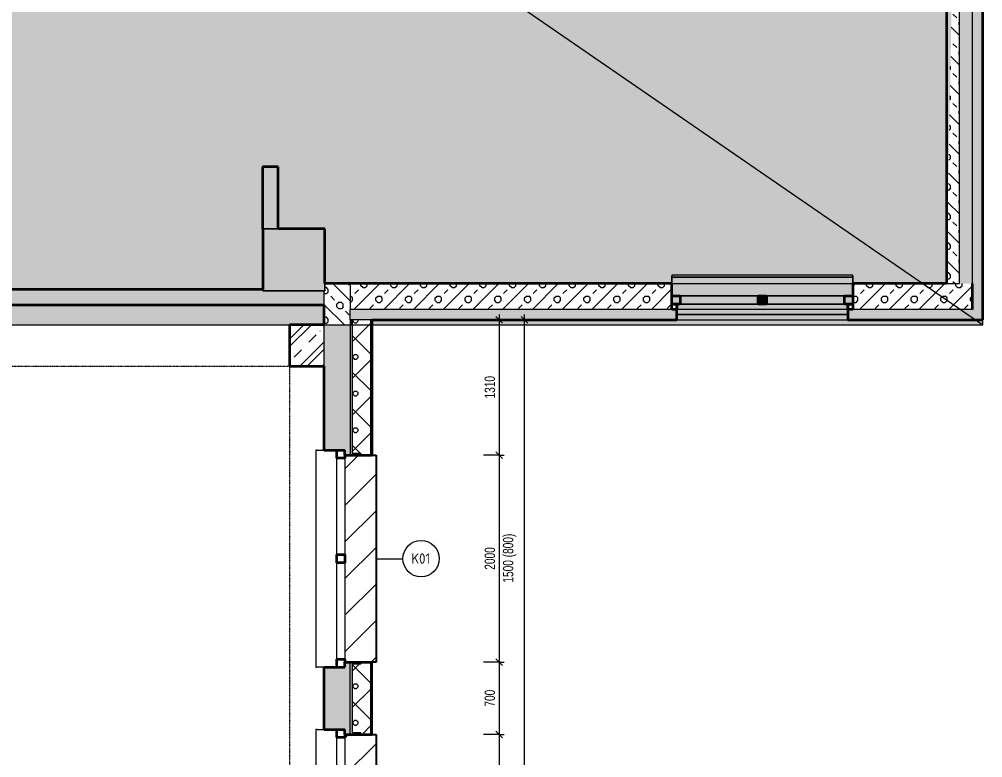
# Model space of a CAD drawing. Header units: millimetres. Extents: x -3281 to 232784, y -45352 to 20466.
# Drawn here: x 20263 to 29573, y -8470 to -1332 of the extents above; entities that cross this region are included whole.
import ezdxf

# ---------------------------------------------------------------- set-up
doc = ezdxf.new("R2010")
doc.units = ezdxf.units.MM
doc.linetypes.add('Dash dot dot', pattern=[5, 2, -1, 0, -1, 0, -1])
for name, color, linetype, lineweight in [('A-ANNO-DIMS', 211, 'Continuous', 9), ('A-ANNO-DIMS-50', 211, 'Continuous', 9), ('A-DETL', 90, 'Continuous', 13), ('A-DETL-GENF', 92, 'Continuous', 13), ('A-DETL-THIN', 151, 'Continuous', 13), ('A-FLOR', 192, 'Continuous', 13), ('A-GENM', 13, 'Continuous', 13), ('A-GLAZ', 151, 'Continuous', 13), ('A-WALL', 113, 'Continuous', 13), ('Q-SPCQ', 91, 'Continuous', 13), ('Q-SPCQ-IDEN', 132, 'Continuous', 9), ('S-COLS', 52, 'Continuous', 13)]:
    doc.layers.add(name, color=color, linetype=linetype, lineweight=lineweight)
doc.layers.add('A-DETL-MBND', color=5, linetype='Continuous')
doc.layers.add('A-WALL-PATT', color=111, linetype='Continuous')
doc.styles.add('Arial_1', font='arial.ttf', dxfattribs={"width": 0.7, "height": 100})
doc.styles.add('ISOCPEUR_1', font='isocpeur.ttf', dxfattribs={"width": 0.9, "height": 100})
doc.dimstyles.new('Vnitřní_-_průhledné_1', dxfattribs={"dimscale": 304.8, "dimtxt": 102.02594, "dimasz": 0.213255, "dimexe": 0.164042, "dimexo": 0.0625, "dimgap": 0.032808, "dimtad": 1, "dimdec": 0, "dimrnd": 5, "dimzin": 0, "dimdsep": 46, "dimtxsty": 'Arial_1', "dimblk1": 'OBLIQUE', "dimblk2": 'OBLIQUE', "dimsah": 1, "dimcen": 0.09, "dimdle": 0.164042, "dimazin": 0, "dimtfac": 1, "dimtdec": 4, "dimtix": 1, "dimtmove": 0, "dimatfit": 3, "dimfxl": 0.492126, "dimfxlon": 1, "dimtvp": 1, "dimtolj": 1, "dimtzin": 0, "dimarcsym": 2})
pattern_1 = [(135, (23460.29, -10663.58), (-143.684, -143.684), []), (90, (23392.99, -10434.63), (-143.684, 143.684), [25.4, -261.968]), (135, (23392.99, -10409.23), (-143.684, -143.684), [25.4, -177.8]), (180, (23375.02, -10391.27), (-143.684, -143.684), [25.4, -261.968]), (225, (23349.63, -10391.27), (143.684, -143.684), [25.4, -177.8]), (90, (23331.66, -10434.63), (-143.684, 143.684), [25.4, -261.968]), (135, (23349.62, -10452.59), (-143.684, -143.684), [25.4, -177.8]), (180, (23375.03, -10452.59), (-143.684, -143.684), [25.4, -261.968]), (225, (23392.99, -10434.63), (143.684, -143.684), [25.4, -177.8]), (135, (23308.44, -10368.05), (-143.684, -143.684), [50.8, -152.4])]
pattern_2 = [(45, (23209.91, -4136.13), (-143.684, 143.684), []), (5e-12, (23438.86, -4068.83), (143.684, 143.684), [25.4, -261.968]), (45, (23464.26, -4068.83), (-143.684, 143.684), [25.4, -177.8]), (90, (23482.22, -4050.87), (-143.684, 143.684), [25.4, -261.968]), (135, (23482.22, -4025.47), (-143.684, -143.684), [25.4, -177.8]), (5e-12, (23438.86, -4007.51), (143.684, 143.684), [25.4, -261.968]), (45, (23420.9, -4025.47), (-143.684, 143.684), [25.4, -177.8]), (90, (23420.9, -4050.87), (-143.684, 143.684), [25.4, -261.968]), (135, (23438.86, -4068.83), (-143.684, -143.684), [25.4, -177.8]), (45, (23505.44, -3984.29), (-143.684, 143.684), [50.8, -152.4])]
pattern_3 = [(135, (29473.4, 2408.94), (-143.684, -143.684), []), (90, (29406.1, 2637.89), (-143.684, 143.684), [25.4, -261.968]), (135, (29406.1, 2663.3), (-143.684, -143.684), [25.4, -177.8]), (180, (29388.14, 2681.25), (-143.684, -143.684), [25.4, -261.968]), (225, (29362.74, 2681.25), (143.684, -143.684), [25.4, -177.8]), (90, (29344.78, 2637.89), (-143.684, 143.684), [25.4, -261.968]), (135, (29362.74, 2619.93), (-143.684, -143.684), [25.4, -177.8]), (180, (29388.14, 2619.93), (-143.684, -143.684), [25.4, -261.968]), (225, (29406.1, 2637.9), (143.684, -143.684), [25.4, -177.8]), (135, (29321.56, 2704.47), (-143.684, -143.684), [50.8, -152.4])]
pattern_4 = [(45, (0, 0), (0.0007, 353.5527), []), (315, (0, 0), (353.552, 0), []), (270, (153.68, 9.56), (176.771, -176.771), [19.139, -334.416]), (270, (199.87, 9.56), (176.771, -176.771), [19.139, -334.416]), (0, (166.57, 23.1), (176.771, 176.771), [19.139, -334.416]), (0, (166.57, -23.1), (176.771, 176.771), [19.139, -334.416]), (45, (153.68, 9.56), (0.0007, 353.5527), [19.139, -230.861]), (45, (186.35, -23.1), (0.0007, 353.5527), [19.139, -230.861]), (315, (186.35, 23.1), (353.552, 0), [19.139, -230.861]), (315, (153.68, -9.56), (353.552, 0), [19.139, -230.861])]

# ---------------------------------------------------------------- blocks, each defined once
blk = doc.blocks.new('OKNO_2k_ - OKNO_2k_1750 x 1750-1963735-1NP_NÁVRH A')
at = {"layer": 'A-GLAZ'}
h = blk.add_hatch(dxfattribs=at)
h.set_pattern_fill('FP_40', style=0, pattern_type=2)
h.set_pattern_definition([(0, (-27443.403, 4011.134), (75, 43.3), [50, -100]), (60, (-27393.403, 4011.134), (0.0011, 86.601905), [50, -100]), (300, (-27393.403, 4011.134), (74.9989, -43.301905), [50, -100])])
h.paths.add_polyline_path([(-825, -125), (-825, -75), (-875, -75)])
h.paths.add_polyline_path([(825, -125), (875, -75), (825, -75)])
at = {"layer": 'A-GLAZ', "color": 253, "lineweight": 35}
for p, q in [((-875, 5), (-795, 5)), ((-875, -75), (-875, 5)), ((-795, 5), (-795, -75)), ((-40, 5), (40, 5)), ((-40, -75), (-40, 5)), ((40, 5), (40, -75)), ((795, 5), (875, 5)), ((795, -75), (795, 5)), ((875, 5), (875, -75)), ((-875, -75), (-825, -75)), ((-875, -126), (-875, -75)), ((-795, -75), (-875, -75)), ((-825, -75), (-825, -126)), ((40, -75), (-40, -75)), ((875, -75), (795, -75)), ((825, -75), (875, -75)), ((825, -126), (825, -75)), ((875, -75), (875, -126)), ((-825, -126), (-875, -126)), ((875, -126), (825, -126))]:
    blk.add_line(p, q, dxfattribs=at)
at = {"layer": 'A-GLAZ', "color": 254}
for p, q in [((-875, -75), (-875, 5)), ((-40, 5), (-875, 5)), ((40, 5), (-40, 5)), ((875, 5), (40, 5)), ((875, -75), (875, 5)), ((-875, -75), (-825, -75)), ((-875, -125), (-875, -75)), ((-875, -75), (-825, -75)), ((-825, -75), (-40, -75)), ((-825, -75), (-40, -75)), ((-825, -75), (-825, -125)), ((-825, -75), (-40, -75)), ((-40, -75), (40, -75)), ((-40, -75), (40, -75)), ((-40, -75), (40, -75)), ((40, -75), (825, -75)), ((40, -75), (825, -75)), ((40, -75), (825, -75)), ((825, -75), (875, -75)), ((825, -75), (825, -125)), ((825, -75), (875, -75)), ((875, -125), (875, -75)), ((-825, -125), (-825, -126)), ((825, -126), (-825, -126)), ((825, -125), (825, -126))]:
    blk.add_line(p, q, dxfattribs=at)
at = {"layer": 'A-GLAZ', "color": 9}
for p, q in [((-795, 5), (-795, -75)), ((-795, 5), (-40, 5)), ((-40, 5), (40, 5)), ((-40, 5), (-40, -75)), ((40, 5), (-40, 5)), ((40, 5), (795, 5)), ((40, -75), (40, 5)), ((795, 5), (795, -75)), ((-40, -75), (-795, -75)), ((40, -75), (-40, -75)), ((-40, -75), (40, -75)), ((795, -75), (40, -75)), ((-875, -126), (-875, -125)), ((-825, -126), (-875, -126)), ((825, -126), (-825, -126)), ((875, -126), (825, -126)), ((875, -126), (875, -125))]:
    blk.add_line(p, q, dxfattribs=at)
blk = doc.blocks.new('OKNO_2k_ - OKNO_2k_2100 x 1500-2030611-1NP_NÁVRH A')
at = {"layer": 'A-GLAZ', "lineweight": 35}
for p, q in [((-1050, 5), (-970, 5)), ((-970, 5), (-970, -75)), ((-40, 5), (40, 5)), ((-40, -75), (-40, 5)), ((40, 5), (40, -75)), ((970, 5), (1050, 5)), ((970, -75), (970, 5)), ((-970, -75), (-1000, -75)), ((40, -75), (-40, -75)), ((1000, -75), (970, -75))]:
    blk.add_line(p, q, dxfattribs=at)
at = {"layer": 'A-GLAZ'}
for p, q in [((-970, 5), (-40, 5)), ((40, 5), (970, 5)), ((-40, -75), (-970, -75)), ((970, -75), (40, -75))]:
    blk.add_line(p, q, dxfattribs=at)
blk = doc.blocks.new('parapet s nosem_vnitní - parapet s nosem_vnitní-2030612-1NP_NÁVRH A')
at = {"layer": 'A-GENM'}
for p, q in [((1050, 200), (-1050, 200)), ((-1050, 200), (-1050, 190)), ((-1050, 120), (-1050, 190)), ((1050, 190), (1050, 200)), ((1050, 190), (1050, 120))]:
    blk.add_line(p, q, dxfattribs=at)
blk = doc.blocks.new('parapet_ext - parapet_ext-2030613-1NP_NÁVRH A')
at = {"layer": 'Q-SPCQ'}
h = blk.add_hatch(dxfattribs=at)
h.set_pattern_fill('FP_130', color=11, style=0, pattern_type=2)
h.set_pattern_definition([(315, (9245.82, 23410.3), (176.7767, 176.7767), [])])
h.paths.add_polyline_path([(-1000, -70), (-1000, -300), (1000, -300), (1000, 0), (-1000, 0), (-1000, -51)])
at = {"layer": 'Q-SPCQ', "color": 21, "lineweight": 25}
for p, q in [((-1000, -300), (-1000, -258)), ((1000, -258), (1000, -300)), ((1000, -300), (-1000, -300))]:
    blk.add_line(p, q, dxfattribs=at)
blk = doc.blocks.new('OKNO_2k_ - OKNO_2k_2100 x 1500-V60-1NP_NÁVRH A')
at = {"layer": 'A-GLAZ', "lineweight": 35}
for p, q in [((-1050, 5), (-970, 5)), ((-970, 5), (-970, -75)), ((-40, 5), (40, 5)), ((-40, -75), (-40, 5)), ((40, 5), (40, -75)), ((970, 5), (1050, 5)), ((970, -75), (970, 5)), ((-970, -75), (-1000, -75)), ((40, -75), (-40, -75)), ((1000, -75), (970, -75))]:
    blk.add_line(p, q, dxfattribs=at)
at = {"layer": 'A-GLAZ'}
for p, q in [((-970, 5), (-40, 5)), ((40, 5), (970, 5)), ((-40, -75), (-970, -75)), ((970, -75), (40, -75))]:
    blk.add_line(p, q, dxfattribs=at)
blk = doc.blocks.new('parapet_ext - parapet_ext-V61-1NP_NÁVRH A')
at = {"layer": 'Q-SPCQ'}
h = blk.add_hatch(dxfattribs=at)
h.set_pattern_fill('FP_131', color=11, style=0, pattern_type=2)
h.set_pattern_definition([(315, (6545.82, 23410.3), (176.7767, 176.7767), [])])
h.paths.add_polyline_path([(-1000, 0), (-1000, -300), (1000, -300), (1000, 0), (-970, 0)])
at = {"layer": 'Q-SPCQ', "color": 21, "lineweight": 25}
for p, q in [((-1000, -300), (-1000, -258)), ((1000, -258), (1000, -300)), ((1000, -300), (-1000, -300))]:
    blk.add_line(p, q, dxfattribs=at)
blk = doc.blocks.new('parapet s nosem_vnitní - parapet s nosem_vnitní-1550233-1NP_NÁVRH A')
at = {"layer": 'A-GENM', "color": 9}
for p, q in [((875, 200), (-875, 200)), ((-875, 200), (-875, 199.7)), ((875, 200), (-875, 200)), ((-875, 199.7), (-875, 198.7)), ((-875, 199.7), (-875, 180)), ((-875, 198.7), (-875, 197.1)), ((-875, 197.1), (-875, 195)), ((-875, 195), (-875, 190)), ((-875, 120), (-875, 190)), ((875, 197.1), (875, 200)), ((875, 180), (875, 199.7)), ((875, 195), (875, 197.1)), ((875, 192.6), (875, 195)), ((875, 190), (875, 192.6)), ((875, 190), (875, 120)), ((-875, 180), (-875, 120)), ((-875, 180), (875, 180)), ((875, 180), (-875, 180)), ((-875, 0), (-875, 120)), ((875, 120), (875, 180)), ((875, 120), (875, 0)), ((-40, 0), (-875, 0)), ((875, 0), (40, 0))]:
    blk.add_line(p, q, dxfattribs=at)
at = {"layer": 'A-GENM', "color": 254}
for p, q in [((-875, 120), (-875, 0)), ((875, 0), (875, 120)), ((-40, 0), (-875, 0)), ((40, 0), (-40, 0)), ((40, 0), (-40, 0)), ((875, 0), (40, 0))]:
    blk.add_line(p, q, dxfattribs=at)
blk = doc.blocks.new('parapet_ext - parapet_ext-1802095-1NP_NÁVRH A')
at = {"layer": 'Q-SPCQ'}
for points in [[(620.9, -51), (825, -51), (825, 0), (-825, 0), (-825, -51)], [(620.9, -100), (825, -100), (825, -51), (-825, -51), (-825, -100)]]:
    blk.add_hatch(color=254, dxfattribs=at).paths.add_polyline_path(points)
at = {"layer": 'Q-SPCQ', "color": 254}
for p, q in [((-825, -50), (-825, 0)), ((-825, 0), (-825, -50)), ((-40, 0), (-825, 0)), ((40, 0), (-40, 0)), ((40, 0), (-40, 0)), ((825, 0), (40, 0)), ((825, -50), (825, 0)), ((825, 0), (825, -50)), ((-825, -50), (-825, -51)), ((825, -51), (825, -50)), ((-825, -98), (-825, -100)), ((825, -98), (-825, -98)), ((825, -100), (-825, -100)), ((825, -100), (825, -98))]:
    blk.add_line(p, q, dxfattribs=at)
at = {"layer": 'Q-SPCQ', "color": 9}
for p, q in [((-40, 0), (-825, 0)), ((825, 0), (40, 0)), ((-825, -51), (-825, -50)), ((-825, -100), (-825, -51)), ((-825, -51), (-825, -98)), ((825, -50), (825, -51)), ((825, -98), (825, -51)), ((825, -51), (825, -100)), ((-825, -98), (825, -98)), ((825, -100), (-825, -100))]:
    blk.add_line(p, q, dxfattribs=at)
blk = doc.blocks.new('DIMBLOCK128-1NP_NÁVRH A')
at = {"layer": 'A-ANNO-DIMS-50'}
for p, q in [((25145.2, -17176.7), (25145.2, -4186.1)), ((25145.2, -4236.1), (24995.2, -4236.1)), ((25145.2, -4236.1), (25195.2, -4236.1)), ((25145.2, -17126.7), (24995.2, -17126.7)), ((25145.2, -17126.7), (25195.2, -17126.7))]:
    blk.add_line(p, q, dxfattribs=at)
at = {"layer": 'A-ANNO-DIMS-50', "lineweight": 18}
for p, q in [((25145.2, -4236.1), (25112.7, -4203.6)), ((25145.2, -4236.1), (25177.7, -4268.6)), ((25145.2, -17126.7), (25112.7, -17094.2)), ((25145.2, -17126.7), (25177.7, -17159.2))]:
    blk.add_line(p, q, dxfattribs=at)
at = {"layer": 'A-ANNO-DIMS-50', "color": 0, "insert": (25005.4, -10814.8), "char_height": 100, "width": 320.204, "attachment_point": 1, "rotation": 90, "line_spacing_factor": 0.941778, "style": 'Arial_1'}
blk.add_mtext('12890', dxfattribs=at)
blk = doc.blocks.new('_Oblique')
at = {"color": 0, "linetype": 'ByBlock', "lineweight": -2}
blk.add_line((-0.5, -0.5), (0.5, 0.5), dxfattribs=at)
blk = doc.blocks.new('DIMBLOCK148-1NP_NÁVRH A')
at = {"layer": 'A-ANNO-DIMS-50'}
for p, q in [((24899.8, -4186.1), (24899.8, -5545.8)), ((24899.8, -4236.1), (24849.8, -4236.1)), ((24899.8, -4236.1), (25049.8, -4236.1)), ((24899.8, -5545.8), (24749.8, -5545.8)), ((24899.8, -5545.8), (24949.8, -5545.8))]:
    blk.add_line(p, q, dxfattribs=at)
at = {"layer": 'A-ANNO-DIMS-50', "lineweight": 18}
for p, q in [((24899.8, -4236.1), (24867.3, -4203.6)), ((24899.8, -4236.1), (24932.3, -4268.6)), ((24899.8, -5545.8), (24867.3, -5513.3)), ((24899.8, -5545.8), (24932.3, -5578.3))]:
    blk.add_line(p, q, dxfattribs=at)
at = {"layer": 'A-ANNO-DIMS-50', "color": 0, "insert": (24759.9, -4997.7), "char_height": 100, "width": 256.164, "attachment_point": 1, "rotation": 90, "line_spacing_factor": 0.941778, "style": 'Arial_1'}
blk.add_mtext('1310', dxfattribs=at)
blk = doc.blocks.new('DIMBLOCK149-1NP_NÁVRH A')
at = {"layer": 'A-ANNO-DIMS-50'}
for p, q in [((24899.8, -5545.8), (24749.8, -5545.8)), ((24899.8, -5545.8), (24899.8, -7545.8)), ((24899.8, -5545.8), (24949.8, -5545.8)), ((24899.8, -7545.8), (24749.8, -7545.8)), ((24899.8, -7545.8), (24949.8, -7545.8))]:
    blk.add_line(p, q, dxfattribs=at)
at = {"layer": 'A-ANNO-DIMS-50', "lineweight": 18}
for p, q in [((24899.8, -5545.8), (24867.3, -5513.3)), ((24899.8, -5545.8), (24932.3, -5578.3)), ((24899.8, -7545.8), (24867.3, -7513.3)), ((24899.8, -7545.8), (24932.3, -7578.3))]:
    blk.add_line(p, q, dxfattribs=at)
at = {"layer": 'A-ANNO-DIMS-50', "color": 0, "char_height": 100, "attachment_point": 1, "rotation": 90, "line_spacing_factor": 0.941778, "style": 'Arial_1'}
for s, insert, width in [('1500 (800)', (24936.9, -6777.3), 555.649), ('2000', (24759.9, -6652.6), 256.164)]:
    blk.add_mtext(s, dxfattribs=dict(at, insert=insert, width=width))
blk = doc.blocks.new('DIMBLOCK150-1NP_NÁVRH A')
at = {"layer": 'A-ANNO-DIMS-50', "lineweight": 18}
for p, q in [((24899.8, -7545.8), (24867.3, -7513.3)), ((24899.8, -7545.8), (24932.3, -7578.3)), ((24899.8, -8245.8), (24867.3, -8213.3)), ((24899.8, -8245.8), (24932.3, -8278.3))]:
    blk.add_line(p, q, dxfattribs=at)
at = {"layer": 'A-ANNO-DIMS-50'}
for p, q in [((24899.8, -7545.8), (24749.8, -7545.8)), ((24899.8, -7545.8), (24899.8, -8245.8)), ((24899.8, -7545.8), (24949.8, -7545.8)), ((24899.8, -8245.8), (24749.8, -8245.8)), ((24899.8, -8245.8), (24949.8, -8245.8))]:
    blk.add_line(p, q, dxfattribs=at)
at = {"layer": 'A-ANNO-DIMS-50', "color": 0, "insert": (24759.9, -7975.9), "char_height": 100, "width": 192.123, "attachment_point": 1, "rotation": 90, "line_spacing_factor": 0.941778, "style": 'Arial_1'}
blk.add_mtext('700', dxfattribs=at)
blk = doc.blocks.new('DIMBLOCK151-1NP_NÁVRH A')
at = {"layer": 'A-ANNO-DIMS-50'}
for p, q in [((24899.8, -8245.8), (24749.8, -8245.8)), ((24899.8, -8245.8), (24899.8, -10245.8)), ((24899.8, -8245.8), (24949.8, -8245.8)), ((24899.8, -10245.8), (24749.8, -10245.8)), ((24899.8, -10245.8), (24949.8, -10245.8))]:
    blk.add_line(p, q, dxfattribs=at)
at = {"layer": 'A-ANNO-DIMS-50', "lineweight": 18}
for p, q in [((24899.8, -8245.8), (24867.3, -8213.3)), ((24899.8, -8245.8), (24932.3, -8278.3)), ((24899.8, -10245.8), (24867.3, -10213.3)), ((24899.8, -10245.8), (24932.3, -10278.3))]:
    blk.add_line(p, q, dxfattribs=at)
at = {"layer": 'A-ANNO-DIMS-50', "color": 0, "char_height": 100, "attachment_point": 1, "rotation": 90, "line_spacing_factor": 0.941778, "style": 'Arial_1'}
for s, insert, width in [('1500 (800)', (24936.9, -9477.3), 555.649), ('2000', (24759.9, -9352.6), 256.164)]:
    blk.add_mtext(s, dxfattribs=dict(at, insert=insert, width=width))
blk = doc.blocks.new('Popiska speciální vybavení - Popiska okna_Bublina-1426311-1NP_NÁVRH A')
at = {"layer": 'Q-SPCQ-IDEN'}
blk.add_circle((0, 0), 3.5, dxfattribs=at)

msp = doc.modelspace()

# ---------------------------------------------------------------- hatches: boundary and pattern name
at = {"layer": 'A-DETL-GENF'}
h = msp.add_hatch(color=254, dxfattribs=at)
h.paths.add_polyline_path([(29473.4, -4286.1), (29573.4, -4286.1), (29573.4, -4236.1), (23670.3, -4236.1), (23670.3, -4286.1), (29348.4, -4286.1)])
h.paths.add_polyline_path([(16045.9, -4286.1), (16342.7, -4286.1), (16342.7, -4236.1), (10412, -4236.1), (10412, -4286.1), (14329, -4286.1)])
h.paths.add_polyline_path([(16452.7, -4236.1), (16552.7, -4236.1), (16552.7, -4136.1), (16452.7, -4136.1), (16452.7, -4186.1)])
h.paths.add_polyline_path([(29427.4, 2919.2), (29573.4, 2919.2), (29573.4, 6697.8), (26432, 6697.8), (26432, 6626.8), (29427.4, 6626.8), (29427.4, 3039.2)])
h.paths.add_polyline_path([(20788.2, 8560.3), (20902.7, 8560.3), (20902.7, 8605.3), (19102.7, 8605.3), (19102.7, 8560.3), (20782.7, 8560.3)])
h.paths.add_polyline_path([(20888.2, 8685.3), (20902.7, 8685.3), (20902.7, 8910.3), (19102.7, 8910.3), (19102.7, 8685.3), (20842.7, 8685.3)])
at = {"layer": 'A-DETL-MBND'}
msp.add_hatch(color=254, dxfattribs=at).paths.add_polyline_path([(23668.3, -4236.1), (23668.3, -4286.1), (23670.3, -4286.1), (23670.3, -4236.1)])
at = {"layer": 'A-FLOR'}
h = msp.add_hatch(color=254, dxfattribs=at)
h.paths.add_polyline_path([(23210.3, -3956.1), (23215.6, -3956.1), (23215.6, -3356.1), (22615.6, -3356.1), (22615.6, -3956.1), (22913.5, -3956.1)])
h.paths.add_polyline_path([(16802.7, -3943.4), (17302.7, -3943.4), (17302.7, -3443.4), (16802.7, -3443.4), (16802.7, -3930.4)])
h.paths.add_polyline_path([(10895.2, -3886.1), (11178.5, -3886.1), (11178.5, -3474), (10762, -3474), (10762, -3886.1)])
h.paths.add_polyline_path([(14041.1, -2365.8), (14291.1, -2365.8), (14291.1, -2315.8), (14041.1, -2315.8)])
h.paths.add_polyline_path([(14051.1, -1415.8), (14291.1, -1415.8), (14291.1, -1365.8), (14041.1, -1365.8), (14041.1, -1415.8)])
h.paths.add_polyline_path([(16712.7, -1200.8), (16728.6, -1200.8), (16728.6, 2869.2), (18750.6, 2869.2), (18750.6, -1142.8), (18800.6, -1142.8), (18800.6, 2869.2), (19412.8, 2869.2), (19412.8, 2919.2), (16678.6, 2919.2), (16678.6, -1150.8), (16528.6, -1150.8), (16528.6, -1200.8), (16678.6, -1200.8)])
h.paths.add_polyline_path([(15728.6, -1200.8), (15728.6, -1150.8), (15458.6, -1150.8), (15458.6, -1200.8), (15678.6, -1200.8)])
h.paths.add_polyline_path([(25029.9, -1158.3), (25029.9, 2869.2), (25574.9, 2869.2), (25574.9, 2919.2), (24414.9, 2919.2), (24414.9, 2869.2), (24979.9, 2869.2), (24979.9, -1158.3)])
h.paths.add_polyline_path([(27059.9, -1158.3), (27109.9, -1158.3), (27109.9, 2869.2), (27663.4, 2869.2), (27663.4, 2919.2), (26474.9, 2919.2), (26474.9, 2869.2), (27059.9, 2869.2), (27059.9, -564.7)])
h.paths.add_polyline_path([(22960.6, 2125.9), (23185.3, 2125.9), (23185.3, 2525.9), (22960.6, 2525.9)])
h.paths.add_polyline_path([(22910.6, 2125.9), (22910.6, 2525.9), (22785.3, 2525.9), (22785.3, 2125.9)])
h.paths.add_polyline_path([(22960.6, -1142.8), (22960.6, 2125.9), (22910.6, 2125.9), (22910.6, -1142.8)])
h.paths.add_polyline_path([(20882.8, -1142.8), (20882.8, 2869.2), (21442.8, 2869.2), (21442.8, 2919.2), (20212.8, 2919.2), (20212.8, 2869.2), (20832.8, 2869.2), (20832.8, -1142.8)])
h.paths.add_polyline_path([(15218.6, 1.7), (15458.6, 1.7), (15458.6, 51.7), (15208.6, 51.7), (15208.6, 1.7)])
h.paths.add_polyline_path([(15458.6, 851.7), (15458.6, 901.7), (15208.6, 901.7), (15208.6, 851.7), (15218.6, 851.7)])
h.paths.add_polyline_path([(29223.4, 1995.3), (29338.4, 1995.3), (29338.4, 2545.3), (28788.4, 2545.3), (28788.4, 1995.3)])
h.paths.add_polyline_path([(11162, 2125.9), (11162, 2525.9), (10762, 2525.9), (10762, 2125.9), (11123.2, 2125.9)])
h.paths.add_polyline_path([(16771.3, 2165.9), (17171.3, 2165.9), (17171.3, 2565.9), (16771.3, 2565.9), (16771.3, 2525.9)])
h.paths.add_polyline_path([(22960.6, 2525.9), (22960.6, 2869.2), (23514.9, 2869.2), (23514.9, 2919.2), (22242.8, 2919.2), (22242.8, 2869.2), (22910.6, 2869.2), (22910.6, 2525.9)])
h.paths.add_polyline_path([(28788.4, 2869.2), (29223.4, 2869.2), (29223.4, 2919.2), (28563.4, 2919.2), (28563.4, 2869.2), (28613.4, 2869.2)])
h.paths.add_polyline_path([(15218.6, 3076.7), (15458.6, 3076.7), (15458.6, 3126.7), (15208.6, 3126.7), (15208.6, 3076.7)])
h.paths.add_polyline_path([(15208.6, 3926.7), (15458.6, 3926.7), (15458.6, 3976.7), (15208.6, 3976.7)])
h.paths.add_polyline_path([(15458.6, 5093), (15458.6, 5143), (15308.6, 5143), (15308.6, 5093), (15318.6, 5093)])
h.paths.add_polyline_path([(15318.6, 5943), (15458.6, 5943), (15458.6, 5993), (15308.6, 5993), (15308.6, 5943)])
h.paths.add_polyline_path([(16483.6, 6052.3), (16533.6, 6052.3), (16533.6, 6177.3), (16483.6, 6177.3), (16483.6, 6167.3)])
h.paths.add_polyline_path([(15833.6, 6052.3), (15883.6, 6052.3), (15883.6, 6177.3), (15833.6, 6177.3), (15833.6, 6166.6)])
h.paths.add_polyline_path([(14577.1, 6287.3), (14677.1, 6287.3), (14677.1, 6337.3), (14577.1, 6337.3)])
h.paths.add_polyline_path([(23037.1, 6661.4), (23087.1, 6661.4), (23087.1, 6761.4), (23037.1, 6761.4), (23037.1, 6671.4)])
h.paths.add_polyline_path([(23937.1, 6661.4), (23937.1, 6761.4), (23887.1, 6761.4), (23887.1, 6661.4)])
h.paths.add_polyline_path([(14577.1, 6937.3), (14677.1, 6937.3), (14677.1, 6987.3), (14577.1, 6987.3)])
h.paths.add_polyline_path([(20788.2, 6950.8), (20888.2, 6950.8), (20888.2, 7000.8), (20788.2, 7000.8)])
h.paths.add_polyline_path([(22767.1, 6971.4), (22867.1, 6971.4), (22867.1, 7021.4), (22767.1, 7021.4), (22767.1, 6983.3)])
h.paths.add_polyline_path([(21867.1, 6971.4), (21867.1, 7021.4), (21767.1, 7021.4), (21767.1, 6971.4), (21777.1, 6971.4)])
h.paths.add_polyline_path([(15885.6, 7083.7), (15885.6, 7183.7), (15835.6, 7183.7), (15835.6, 7083.7), (15883.6, 7083.7)])
h.paths.add_polyline_path([(15425.6, 7083.7), (15475.6, 7083.7), (15475.6, 7183.7), (15425.6, 7183.7), (15425.6, 7173.7)])
h.paths.add_polyline_path([(16485.6, 7083.7), (16535.6, 7083.7), (16535.6, 7183.7), (16485.6, 7183.7), (16485.6, 7173.7)])
h.paths.add_polyline_path([(14775.6, 7083.7), (14825.6, 7083.7), (14825.6, 7183.7), (14775.6, 7183.7), (14775.6, 7173.7)])
h.paths.add_polyline_path([(24375.6, 7430.3), (24465.6, 7430.3), (24465.6, 7480.3), (24365.6, 7480.3), (24365.6, 7430.3)])
h.paths.add_polyline_path([(20788.2, 7600.8), (20888.2, 7600.8), (20888.2, 7650.8), (20788.2, 7650.8)])
h.paths.add_polyline_path([(22867.1, 7621.4), (22867.1, 7671.4), (22767.1, 7671.4), (22767.1, 7621.4), (22777.1, 7621.4)])
h.paths.add_polyline_path([(21867.1, 7621.4), (21867.1, 7671.4), (21767.1, 7671.4), (21767.1, 7621.4), (21777.1, 7621.4)])
h.paths.add_polyline_path([(19021.3, 8160.3), (19021.3, 8560.3), (18621.3, 8560.3), (18621.3, 8160.3)])
h.paths.add_polyline_path([(17201.3, 8160.3), (17201.3, 8560.3), (16801.3, 8560.3), (16801.3, 8160.3)])
h.paths.add_polyline_path([(24365.6, 8280.3), (24465.6, 8280.3), (24465.6, 8330.3), (24365.6, 8330.3)])
h = msp.add_hatch(color=254, dxfattribs=at)
h.paths.add_polyline_path([(22615.6, -4286.1), (23210.3, -4286.1), (23210.3, -3956.1), (22615.6, -3956.1), (22615.6, -3356.1), (23215.6, -3356.1), (23215.6, -3886.1), (29223.4, -3886.1), (29223.4, 1995.3), (28788.4, 1995.3), (28788.4, 2545.3), (29223.4, 2545.3), (29223.4, 2869.2), (28563.4, 2869.2), (28563.4, 2919.2), (29347.4, 2919.2), (29347.4, 3039.2), (29348.4, 3039.2), (29348.4, 3812.8), (29347.4, 3812.8), (29347.4, 3932.8), (29348.4, 3932.8), (29348.4, 4812.8), (29347.4, 4812.8), (29347.4, 4932.8), (29348.4, 4932.8), (29348.4, 5812.8), (29347.4, 5812.8), (29347.4, 5932.8), (29348.4, 5932.8), (29348.4, 6506.8), (29347.4, 6506.8), (29347.4, 6547.8), (26082, 6547.8), (26082, 8560.3), (19021.3, 8560.3), (19021.3, 8160.3), (18621.3, 8160.3), (18621.3, 8560.3), (17201.3, 8560.3), (17201.3, 8160.3), (16801.3, 8160.3), (16801.3, 8560.3), (14677.1, 8560.3), (14677.1, 8430.3), (14662.5, 8430.7), (14662.5, 8560.3), (10762, 8560.3), (10762, 2525.9), (11162, 2525.9), (11162, 2125.9), (10762, 2125.9), (10762, -3474), (11178.5, -3474), (11178.5, -3886.1), (14041.1, -3886.1), (14041.1, -2315.8), (14291.1, -2315.8), (14291.1, -3886.1), (16712.7, -3886.1), (16712.7, -3943.4), (16802.7, -3943.4), (16802.7, -4286.1), (21196.6, -4286.1)])
h.paths.add_polyline_path([(20102.7, -4061.1), (17202.7, -4061.1), (17202.7, -3961.1), (20102.7, -3961.1), (20102.7, -4015.5)])
h.paths.add_polyline_path([(16904.4, -3943.4), (16802.7, -3943.4), (16802.7, -3443.4), (17302.7, -3443.4), (17302.7, -3943.4), (17127.7, -3943.4)])
h.paths.add_polyline_path([(14173.3, -1415.8), (14041.1, -1415.8), (14041.1, -1208.3), (14291.1, -1208.3), (14291.1, -1415.8)])
h.paths.add_polyline_path([(16678.6, -1200.8), (16528.6, -1200.8), (16528.6, -1150.8), (16678.6, -1150.8), (16678.6, 2919.2), (19412.8, 2919.2), (19412.8, 2869.2), (18800.6, 2869.2), (18800.6, -1142.8), (18750.6, -1142.8), (18750.6, 2869.2), (16728.6, 2869.2), (16728.6, -1200.8), (16712.7, -1200.8)])
h.paths.add_polyline_path([(15728.6, -1200.8), (15458.6, -1200.8), (15458.6, -1150.8), (15728.6, -1150.8), (15728.6, -1160.8)])
h.paths.add_polyline_path([(27109.9, -1158.3), (27059.9, -1158.3), (27059.9, 2869.2), (26474.9, 2869.2), (26474.9, 2919.2), (27663.4, 2919.2), (27663.4, 2869.2), (27109.9, 2869.2), (27109.9, -564.7)])
h.paths.add_polyline_path([(25029.9, -1158.3), (24979.9, -1158.3), (24979.9, 2869.2), (24414.9, 2869.2), (24414.9, 2919.2), (25574.9, 2919.2), (25574.9, 2869.2), (25029.9, 2869.2), (25029.9, -564.7)])
h.paths.add_polyline_path([(22960.6, -1142.8), (22910.6, -1142.8), (22910.6, 2125.9), (22785.3, 2125.9), (22785.3, 2525.9), (22910.6, 2525.9), (22910.6, 2869.2), (22242.8, 2869.2), (22242.8, 2919.2), (23514.9, 2919.2), (23514.9, 2869.2), (22960.6, 2869.2), (22960.6, 2525.9), (23185.3, 2525.9), (23185.3, 2125.9), (22960.6, 2125.9), (22960.6, -564.7)])
h.paths.add_polyline_path([(20882.8, -1142.8), (20832.8, -1142.8), (20832.8, 2869.2), (20212.8, 2869.2), (20212.8, 2919.2), (21442.8, 2919.2), (21442.8, 2869.2), (20882.8, 2869.2), (20882.8, -564.7)])
h.paths.add_polyline_path([(15208.6, -1083.3), (15208.6, 51.7), (15458.6, 51.7), (15458.6, -1083.3)])
h.paths.add_polyline_path([(15208.6, 851.7), (15208.6, 3126.7), (15458.6, 3126.7), (15458.6, 851.7), (15218.6, 851.7)])
h.paths.add_polyline_path([(17171.3, 2165.9), (16771.3, 2165.9), (16771.3, 2565.9), (17171.3, 2565.9), (17171.3, 2525.9)])
h.paths.add_polyline_path([(15218.6, 3926.7), (15208.6, 3926.7), (15208.6, 5048), (15458.6, 5048), (15458.6, 3926.7)])
h.paths.add_polyline_path([(17376.7, 4845.7), (17326.7, 4845.7), (17326.7, 5774.1), (17376.7, 5797.4), (17376.7, 5125.7)])
h.paths.add_polyline_path([(18888, 4845.7), (18888, 6502.2), (18938, 6525.5), (18938, 4845.7)])
h.paths.add_polyline_path([(15458.6, 5093), (15308.6, 5093), (15308.6, 5143), (15458.6, 5143)])
h.paths.add_polyline_path([(15458.6, 5943), (15308.6, 5943), (15308.6, 5993), (15458.6, 5993)])
h.paths.add_polyline_path([(15883.6, 6052.3), (15833.6, 6052.3), (15833.6, 6177.3), (15883.6, 6177.3), (15883.6, 6166.6)])
h.paths.add_polyline_path([(16483.6, 6052.3), (16483.6, 6177.3), (16533.6, 6177.3), (16533.6, 6052.3)])
h.paths.add_polyline_path([(14577.1, 6287.3), (14577.1, 6337.3), (14677.1, 6337.3), (14677.1, 6287.3), (14667.1, 6287.3)])
h.paths.add_polyline_path([(18931.3, 6661.4), (18931.3, 6941.4), (22767.1, 6941.4), (22767.1, 6661.4), (20788.2, 6661.4)])
h.paths.add_polyline_path([(23937.1, 6661.4), (23887.1, 6661.4), (23887.1, 6761.4), (23937.1, 6761.4), (23937.1, 6697.8)])
h.paths.add_polyline_path([(23087.1, 6661.4), (23037.1, 6661.4), (23037.1, 6761.4), (23087.1, 6761.4), (23087.1, 6671.4)])
h.paths.add_polyline_path([(14577.1, 6937.3), (14577.1, 6987.3), (14677.1, 6987.3), (14677.1, 6937.3), (14667.1, 6937.3)])
h.paths.add_polyline_path([(20788.2, 6950.8), (20788.2, 7000.8), (20888.2, 7000.8), (20888.2, 6950.8), (20878.2, 6950.8)])
h.paths.add_polyline_path([(22857.5, 6971.4), (22767.1, 6971.4), (22767.1, 7021.4), (22867.1, 7021.4), (22867.1, 6971.4)])
h.paths.add_polyline_path([(21767.1, 6971.4), (21767.1, 7021.4), (21867.1, 7021.4), (21867.1, 6971.4), (21777.1, 6971.4)])
h.paths.add_polyline_path([(15885.6, 7083.7), (15835.6, 7083.7), (15835.6, 7183.7), (15885.6, 7183.7), (15885.6, 7173.7)])
h.paths.add_polyline_path([(15458.6, 7083.7), (15425.6, 7083.7), (15425.6, 7183.7), (15475.6, 7183.7), (15475.6, 7083.7)])
h.paths.add_polyline_path([(16498.6, 7083.7), (16485.6, 7083.7), (16485.6, 7183.7), (16535.6, 7183.7), (16535.6, 7083.7), (16533.6, 7083.7)])
h.paths.add_polyline_path([(14775.6, 7083.7), (14775.6, 7183.7), (14825.6, 7183.7), (14825.6, 7083.7)])
h.paths.add_polyline_path([(24465.6, 7430.3), (24365.6, 7430.3), (24365.6, 7480.3), (24465.6, 7480.3)])
h.paths.add_polyline_path([(20888.2, 7600.8), (20788.2, 7600.8), (20788.2, 7650.8), (20888.2, 7650.8)])
h.paths.add_polyline_path([(21867.1, 7621.4), (21767.1, 7621.4), (21767.1, 7671.4), (21867.1, 7671.4), (21867.1, 7636.4)])
h.paths.add_polyline_path([(22777.1, 7621.4), (22767.1, 7621.4), (22767.1, 7671.4), (22867.1, 7671.4), (22867.1, 7621.4)])
h.paths.add_polyline_path([(24365.6, 8280.3), (24365.6, 8330.3), (24465.6, 8330.3), (24465.6, 8280.3), (24375.6, 8280.3)])
h = msp.add_hatch(color=254, dxfattribs=at)
h.paths.add_polyline_path([(29223.4, -3886.1), (29331.4, 1995.3), (29223.4, 1995.3), (29223.4, -3062.4)])
h.paths.add_polyline_path([(14291.1, -3886.1), (14291.1, -2365.8), (14041.1, -2365.8), (14041.1, -3886.1)])
h.paths.add_polyline_path([(14125.2, -1365.8), (14291.1, -1365.8), (14291.1, -1208.3), (14041.1, -1208.3), (14041.1, -1365.8)])
h.paths.add_polyline_path([(15208.6, -1083.3), (15458.6, -1083.3), (15458.6, 1.7), (15208.6, 1.7), (15208.6, -997.4)])
h.paths.add_polyline_path([(15208.6, 901.7), (15458.6, 901.7), (15458.6, 3076.7), (15208.6, 3076.7), (15208.6, 1531.7)])
h.paths.add_polyline_path([(29338.4, 1995.3), (29348.4, 2063.8), (29348.4, 2919.2), (29223.4, 2919.2), (29223.4, 2545.3), (29338.4, 2545.3), (29338.4, 2374.8)])
h.paths.add_polyline_path([(15458.6, 3976.7), (15458.6, 5048), (15208.6, 5048), (15208.6, 3976.7)])
at = {"layer": 'A-WALL'}
for points in [[(26648.4, -4086.1), (27403.4, -4086.1), (27403.4, -4006.1), (27483.4, -4006.1), (27483.4, -4086.1), (28318.4, -4086.1), (28318.4, -3886.1), (26568.4, -3886.1), (26568.4, -4086.1), (26618.4, -4086.1)], [(27403.4, -4006.1), (27403.4, -4086.1), (27483.4, -4086.1), (27483.4, -4006.1)], [(26618.4, -4236.1), (28268.4, -4236.1), (28268.4, -4186.1), (26618.4, -4186.1)], [(23660.3, -4286.1), (23665.3, -4286.1), (23665.3, -4236.1), (23660.3, -4236.1)], [(23665.3, -4286.1), (23668.3, -4286.1), (23668.3, -4236.1), (23665.3, -4236.1)]]:
    msp.add_hatch(color=254, dxfattribs=at).paths.add_polyline_path(points)
at = {"layer": 'A-WALL-PATT', "lineweight": 13}
h = msp.add_hatch(dxfattribs=at)
h.set_pattern_fill('FP_25', angle=225, style=0, pattern_type=2)
h.set_pattern_definition(pattern_3)
h.paths.add_polyline_path([(29459, -3886.1), (29473.4, -3886.1), (29473.4, 2919.2), (29348.4, 2919.2), (29348.4, -3886.1)])
msp.add_hatch(color=254, dxfattribs=at).paths.add_polyline_path([(29573.4, -4136.1), (29573.4, 2919.2), (29473.4, 2919.2), (29473.4, -4136.1), (29530.5, -4136.1)])
h = msp.add_hatch(dxfattribs=at)
h.set_pattern_fill('FP_25', angle=225, style=0, pattern_type=2)
h.set_pattern_definition(pattern_3)
h.paths.add_polyline_path([(29223.4, -3886.1), (29348.4, -3886.1), (29348.4, 2063.8), (29338.4, 1995.3), (29331.4, 1995.3), (29237.6, -3112.1)])
h = msp.add_hatch(dxfattribs=at)
h.set_pattern_fill('FP_14', color=256, angle=225, style=0, pattern_type=2)
h.set_pattern_definition(pattern_1)
h.paths.add_polyline_path([(23210.3, -4286.1), (23460.3, -4286.1), (23460.3, -3886.1), (23215.6, -3886.1), (23215.6, -3956.1), (23210.3, -3956.1), (23210.3, -4236.1)])
h = msp.add_hatch(dxfattribs=at)
h.set_pattern_fill('FP_21', angle=-135, style=0, pattern_type=2)
h.set_pattern_definition(pattern_2)
h.paths.add_polyline_path([(23460.3, -4136.1), (26568.4, -4136.1), (26568.4, -3886.1), (23460.3, -3886.1), (23460.3, -4093.4)])
h.paths.add_polyline_path([(29473.4, -4136.1), (29473.4, -3886.1), (28318.4, -3886.1), (28318.4, -4136.1), (29348.4, -4136.1)])
h = msp.add_hatch(dxfattribs=at)
h.set_pattern_fill('FP_21', angle=-135, style=0, pattern_type=2)
h.set_pattern_definition(pattern_2)
h.paths.add_polyline_path([(28317.4, -4136.1), (28318.4, -4136.1), (28318.4, -4086.1), (28268.4, -4136.1)])
h.paths.add_polyline_path([(26568.4, -4136.1), (26618.4, -4136.1), (26568.4, -4086.1)])
h = msp.add_hatch(color=254, dxfattribs=at)
h.paths.add_polyline_path([(26568.4, -4236.1), (26618.4, -4236.1), (26618.4, -4136.1), (23460.3, -4136.1), (23460.3, -4236.1), (24630.4, -4236.1)])
h.paths.add_polyline_path([(29559.1, -4236.1), (29573.4, -4236.1), (29573.4, -4136.1), (28268.4, -4136.1), (28268.4, -4236.1), (29473.4, -4236.1)])
at = {"layer": 'A-WALL-PATT'}
msp.add_hatch(color=21, dxfattribs=at).paths.add_polyline_path([(23460.3, -4286.1), (23480.3, -4286.1), (23480.3, -4236.1), (23460.3, -4236.1)])
at = {"layer": 'A-WALL-PATT', "lineweight": 13}
h = msp.add_hatch(dxfattribs=at)
h.set_pattern_fill('FP_12', color=11, style=0, pattern_type=2)
h.set_pattern_definition(pattern_4)
h.paths.add_polyline_path([(23660.3, -4286.1), (23660.3, -4236.1), (23480.3, -4236.1), (23480.3, -4286.1), (23656.6, -4286.1)])
h = msp.add_hatch(dxfattribs=at)
h.set_pattern_fill('FP_10', color=256, angle=225, style=0, pattern_type=2)
h.set_pattern_definition([(45, (0, 0), (-179.605, 179.605), []), (45, (71.84, 6e-12), (-179.605, 179.605), []), (45, (215.53, 2e-11), (-107.763, 251.4472), [101.6, -50.8, 1.676, -49.124])])
h.paths.add_polyline_path([(22875.3, -4686.1), (23210.3, -4686.1), (23210.3, -4286.1), (22875.3, -4286.1)])
h = msp.add_hatch(dxfattribs=at)
h.set_pattern_fill('FP_14', color=256, angle=225, style=0, pattern_type=2)
h.set_pattern_definition(pattern_1)
h.paths.add_polyline_path([(23310.3, -17584.7), (23460.3, -17584.7), (23460.3, -16324.7), (23210.3, -16324.7), (23210.3, -17584.7)])
h.paths.add_polyline_path([(23210.3, -12670.1), (23460.3, -12670.1), (23460.3, -12505.8), (23210.3, -12505.8)])
h.paths.add_polyline_path([(23210.3, -11605.8), (23460.3, -11605.8), (23460.3, -10245.8), (23410.3, -10245.8), (23410.3, -10295.8), (23210.3, -10295.8), (23210.3, -11479.2)])
h.paths.add_polyline_path([(23410.3, -8245.8), (23460.3, -8245.8), (23460.3, -7545.8), (23410.3, -7545.8), (23410.3, -7595.8), (23210.3, -7595.8), (23210.3, -8195.8), (23410.3, -8195.8)])
h.paths.add_polyline_path([(23460.3, -5545.8), (23460.3, -4286.1), (23210.3, -4286.1), (23210.3, -5495.8), (23410.3, -5495.8), (23410.3, -5545.8)])
at = {"layer": 'A-WALL-PATT'}
h = msp.add_hatch(color=11, dxfattribs=at)
h.paths.add_polyline_path([(23480.3, -12670.1), (23480.3, -12525.8), (23481.3, -12525.8), (23481.3, -12500.8), (23564.3, -12500.8), (23564.3, -12480.8), (23461.3, -12480.8), (23461.3, -12505.8), (23460.3, -12505.8), (23460.3, -12670.1), (23461.3, -12670.1)])
h.paths.add_polyline_path([(23461.3, -11625.8), (23564.3, -11625.8), (23564.3, -11605.8), (23481.3, -11605.8), (23481.3, -11585.8), (23480.3, -11585.8), (23480.3, -10265.8), (23564.3, -10265.8), (23564.3, -10245.8), (23460.3, -10245.8), (23460.3, -11605.8), (23461.3, -11605.8)])
h.paths.add_polyline_path([(23564.3, -8245.8), (23564.3, -8225.8), (23480.3, -8225.8), (23480.3, -7565.8), (23564.3, -7565.8), (23564.3, -7545.8), (23460.3, -7545.8), (23460.3, -8245.8), (23480.3, -8245.8)])
h.paths.add_polyline_path([(23564.3, -5545.8), (23564.3, -5525.8), (23480.3, -5525.8), (23480.3, -4286.1), (23460.3, -4286.1), (23460.3, -5545.8), (23480.3, -5545.8)])
at = {"layer": 'A-WALL-PATT', "lineweight": 13}
h = msp.add_hatch(dxfattribs=at)
h.set_pattern_fill('FP_12', color=11, style=0, pattern_type=2)
h.set_pattern_definition(pattern_4)
h.paths.add_polyline_path([(23660.3, -12670.1), (23660.3, -12488.8), (23564.3, -12488.8), (23564.3, -12500.8), (23481.3, -12500.8), (23481.3, -12525.8), (23480.3, -12525.8), (23480.3, -12670.1), (23564.3, -12670.1)])
h.paths.add_polyline_path([(23660.3, -11617.8), (23660.3, -10253.8), (23564.3, -10253.8), (23564.3, -10265.8), (23480.3, -10265.8), (23480.3, -11585.8), (23481.3, -11585.8), (23481.3, -11605.8), (23564.3, -11605.8), (23564.3, -11617.8)])
h.paths.add_polyline_path([(23564.3, -8237.8), (23660.3, -8237.8), (23660.3, -7553.8), (23564.3, -7553.8), (23564.3, -7565.8), (23480.3, -7565.8), (23480.3, -8225.8), (23564.3, -8225.8)])
h.paths.add_polyline_path([(23660.3, -5537.8), (23660.3, -4286.1), (23480.3, -4286.1), (23480.3, -5525.8), (23564.3, -5525.8), (23564.3, -5537.8)])

# ---------------------------------------------------------------- linework, layer by layer
at = {"layer": 'A-DETL', "linetype": 'Dash dot dot'}
for p, q in [((17127.7, -4686.1), (22875.3, -4686.1)), ((22875.3, -4686.1), (22875.3, -10445.8))]:
    msp.add_line(p, q, dxfattribs=at)
at = {"layer": 'A-DETL-MBND', "lineweight": 13}
for p, q in [((23670.3, -4236.1), (23670.3, -5545.8)), ((23670.3, -7545.8), (23670.3, -8245.8))]:
    msp.add_line(p, q, dxfattribs=at)
at = {"layer": 'A-DETL-THIN'}
for p, q in [((10412, 8910.3), (29573.4, -4286.1)), ((29573.4, -4286.1), (29573.4, 6697.8)), ((10412, -4286.1), (29573.4, -4286.1))]:
    msp.add_line(p, q, dxfattribs=at)
at = {"layer": 'A-FLOR', "color": 254}
msp.add_line((23460.3, -3886.1), (23460.3, -4136.1), dxfattribs=at)
at = {"layer": 'A-FLOR', "color": 9}
msp.add_line((26568.4, -3886.1), (29348.4, -3886.1), dxfattribs=at)
at = {"layer": 'A-WALL', "color": 254}
for p, q in [((29348.4, -3886.1), (29348.4, 2919.2)), ((22615.6, -3956.1), (23215.6, -3956.1)), ((28268.4, -4086.1), (26618.4, -4086.1))]:
    msp.add_line(p, q, dxfattribs=at)
at = {"layer": 'A-WALL', "color": 9}
for p, q in [((29473.4, -3886.1), (29473.4, 2919.2)), ((22615.6, -3356.1), (22764.1, -3356.1)), ((22615.6, -3956.1), (22615.6, -3943.4)), ((23210.3, -4093.4), (23210.3, -3956.1)), ((29473.4, -4136.1), (23460.3, -4136.1)), ((26618.4, -4136.1), (23460.3, -4136.1)), ((26618.4, -4236.1), (28268.4, -4236.1))]:
    msp.add_line(p, q, dxfattribs=at)
at = {"layer": 'A-WALL', "color": 253, "lineweight": 35}
for p, q in [((29573.4, -4236.1), (29573.4, 2919.2)), ((29223.4, 1995.3), (29223.4, -3886.1)), ((22614.1, -2758.3), (22614.1, -3356.1)), ((22764.1, -2758.3), (22614.1, -2758.3)), ((22764.1, -3356.1), (22764.1, -2758.3)), ((22614.1, -3356.1), (22615.6, -3356.1)), ((26568.4, -3886.1), (23215.6, -3886.1)), ((26568.4, -4086.1), (26568.4, -3886.1)), ((29223.4, -3886.1), (28318.4, -3886.1)), ((28318.4, -3886.1), (28318.4, -4086.1)), ((29473.4, -4136.1), (29473.4, -3886.1)), ((22615.6, -3943.4), (17302.7, -3943.4)), ((16802.7, -4093.4), (23210.3, -4093.4)), ((26618.4, -4236.1), (26618.4, -4086.1)), ((28268.4, -4086.1), (28268.4, -4236.1)), ((23668.3, -4236.1), (26618.4, -4236.1)), ((28268.4, -4236.1), (29573.4, -4236.1))]:
    msp.add_line(p, q, dxfattribs=at)
at = {"layer": 'A-WALL'}
for p, q in [((23215.6, -3886.1), (23215.6, -3956.1)), ((23460.3, -4236.1), (23460.3, -4136.1)), ((23210.3, -4686.1), (23210.3, -4286.1)), ((23460.3, -8245.8), (23460.3, -7545.8))]:
    msp.add_line(p, q, dxfattribs=at)
at = {"layer": 'A-WALL', "lineweight": 35}
for p, q in [((23210.3, -4286.1), (23210.3, -4093.4)), ((23210.3, -4286.1), (22875.3, -4286.1)), ((22875.3, -4286.1), (22875.3, -4686.1)), ((22875.3, -4686.1), (23210.3, -4686.1)), ((23210.3, -5495.8), (23210.3, -4686.1)), ((23210.3, -5495.8), (23410.3, -5495.8)), ((23410.3, -5545.8), (23410.3, -5495.8)), ((23210.3, -8195.8), (23210.3, -7595.8)), ((23210.3, -7595.8), (23410.3, -7595.8)), ((23410.3, -7595.8), (23410.3, -7545.8)), ((23210.3, -8195.8), (23410.3, -8195.8)), ((23410.3, -8245.8), (23410.3, -8195.8))]:
    msp.add_line(p, q, dxfattribs=at)
at = {"layer": 'A-WALL', "color": 71, "lineweight": 35}
for p, q in [((26618.4, -4086.1), (26568.4, -4086.1)), ((28318.4, -4086.1), (28268.4, -4086.1))]:
    msp.add_line(p, q, dxfattribs=at)
at = {"layer": 'A-WALL', "color": 243}
msp.add_line((23668.3, -4236.1), (23460.3, -4236.1), dxfattribs=at)
at = {"layer": 'A-WALL', "color": 1}
for p, q in [((23460.3, -4236.1), (23460.3, -5545.8)), ((23480.3, -4236.1), (23480.3, -5525.8)), ((23660.3, -5537.8), (23660.3, -4236.1)), ((23665.3, -5542.8), (23665.3, -4236.1)), ((23480.3, -5525.8), (23564.3, -5525.8)), ((23564.3, -5545.8), (23564.3, -5525.8)), ((23564.3, -5537.8), (23660.3, -5537.8)), ((23564.3, -5542.8), (23665.3, -5542.8)), ((23480.3, -7565.8), (23480.3, -8225.8)), ((23564.3, -7565.8), (23480.3, -7565.8)), ((23564.3, -7565.8), (23564.3, -7545.8)), ((23665.3, -7548.8), (23564.3, -7548.8)), ((23660.3, -7553.8), (23564.3, -7553.8)), ((23660.3, -8237.8), (23660.3, -7553.8)), ((23665.3, -8242.8), (23665.3, -7548.8)), ((23480.3, -8225.8), (23564.3, -8225.8)), ((23564.3, -8245.8), (23564.3, -8225.8)), ((23564.3, -8237.8), (23660.3, -8237.8)), ((23564.3, -8242.8), (23665.3, -8242.8))]:
    msp.add_line(p, q, dxfattribs=at)
at = {"layer": 'A-WALL', "color": 10, "lineweight": 35}
for p, q in [((23668.3, -4236.1), (23668.3, -5545.8)), ((23410.3, -5545.8), (23668.3, -5545.8)), ((23410.3, -7545.8), (23668.3, -7545.8)), ((23668.3, -8245.8), (23668.3, -7545.8)), ((23410.3, -8245.8), (23668.3, -8245.8))]:
    msp.add_line(p, q, dxfattribs=at)
at = {"layer": 'Q-SPCQ-IDEN'}
msp.add_line((23710.3, -6545.8), (23970.3, -6545.8), dxfattribs=at)
at = {"layer": 'S-COLS', "color": 9}
for p, q in [((22764.1, -3356.1), (22615.6, -3356.1)), ((22615.6, -3943.4), (22615.6, -3356.1)), ((22764.1, -3356.1), (23215.6, -3356.1)), ((23215.6, -3356.1), (23215.6, -3886.1)), ((23215.6, -3956.1), (23215.6, -3886.1)), ((23215.6, -3886.1), (23215.6, -3956.1)), ((22615.6, -3943.4), (22615.6, -3956.1)), ((22615.6, -3956.1), (23210.3, -3956.1)), ((23210.3, -3956.1), (23215.6, -3956.1)), ((23215.6, -3956.1), (23210.3, -3956.1))]:
    msp.add_line(p, q, dxfattribs=at)
at = {"layer": 'S-COLS', "color": 253, "lineweight": 35}
for p, q in [((22615.6, -3356.1), (22615.6, -3943.4)), ((23215.6, -3356.1), (22764.1, -3356.1)), ((23215.6, -3886.1), (23215.6, -3356.1))]:
    msp.add_line(p, q, dxfattribs=at)
at = {"layer": 'S-COLS', "color": 254}
for p, q in [((22615.6, -3356.1), (22764.1, -3356.1)), ((22615.6, -3956.1), (22615.6, -3943.4)), ((23210.3, -3956.1), (22615.6, -3956.1))]:
    msp.add_line(p, q, dxfattribs=at)

# ---------------------------------------------------------------- block references
at = {"layer": 'A-GENM', "color": 9}
msp.add_blockref('parapet s nosem_vnitní - parapet s nosem_vnitní-1550233-1NP_NÁVRH A', (27443.4, -4006.1), dxfattribs=at)
at = {"layer": 'A-GENM', "rotation": 89.99999999999993}
for p in [(23330.3, -6545.8), (23330.3, -9245.8)]:
    msp.add_blockref('parapet s nosem_vnitní - parapet s nosem_vnitní-2030612-1NP_NÁVRH A', p, dxfattribs=at)
at = {"layer": 'A-GLAZ', "color": 9}
msp.add_blockref('OKNO_2k_ - OKNO_2k_1750 x 1750-1963735-1NP_NÁVRH A', (27443.4, -4011.1), dxfattribs=at)
at = {"layer": 'A-GLAZ', "rotation": 89.99999999999993}
for name, p in [('OKNO_2k_ - OKNO_2k_2100 x 1500-V60-1NP_NÁVRH A', (23335.3, -6545.8)), ('OKNO_2k_ - OKNO_2k_2100 x 1500-2030611-1NP_NÁVRH A', (23335.3, -9245.8))]:
    msp.add_blockref(name, p, dxfattribs=at)
at = {"layer": 'Q-SPCQ', "color": 254}
msp.add_blockref('parapet_ext - parapet_ext-1802095-1NP_NÁVRH A', (27443.4, -4086.1), dxfattribs=at)
at = {"layer": 'Q-SPCQ', "color": 21, "lineweight": 25, "rotation": 89.99999999999993}
for name, p in [('parapet_ext - parapet_ext-V61-1NP_NÁVRH A', (23410.3, -6545.8)), ('parapet_ext - parapet_ext-2030613-1NP_NÁVRH A', (23410.3, -9245.8))]:
    msp.add_blockref(name, p, dxfattribs=at)
at = {"layer": 'Q-SPCQ-IDEN', "xscale": 49.99999999999998, "yscale": 49.99999999999998, "zscale": 49.99999999999998}
msp.add_blockref('Popiska speciální vybavení - Popiska okna_Bublina-1426311-1NP_NÁVRH A', (24145.3, -6545.8), dxfattribs=at)

# ---------------------------------------------------------------- texts
at = {"layer": 'Q-SPCQ-IDEN', "insert": (24052.3, -6494.3), "char_height": 100, "width": 223.671, "attachment_point": 1, "style": 'ISOCPEUR_1'}
msp.add_mtext('K01', dxfattribs=at)

# ---------------------------------------------------------------- dimensions: what is measured, and where the dimension line sits
at = {"layer": 'A-ANNO-DIMS'}
for base, p1, p2, override, picture, middle in [((24899.8, -5545.8), (25049.8, -4236.1), (24749.8, -5545.8), {"dimpost": '<>', "dimfxl": 1343.60817}, 'DIMBLOCK148-1NP_NÁVRH A', (24838.7, -4891)), ((25145.2, -4236.1), (24995.2, -17126.7), (24995.2, -4236.1), {"dimpost": '<>', "dimfxl": 12890.571624}, 'DIMBLOCK128-1NP_NÁVRH A', (25084.1, -10681.4)), ((24899.8, -8245.8), (24749.8, -7545.8), (24749.8, -8245.8), {"dimpost": '<>', "dimfxl": 700}, 'DIMBLOCK150-1NP_NÁVRH A', (24838.7, -7895.8))]:
    dim = msp.add_linear_dim(base=base, p1=p1, p2=p2, angle=90, dimstyle='Vnitřní_-_průhledné_1', override=override, dxfattribs=at)
    dim.commit()
    dim.dimension.update_dxf_attribs({"geometry": picture, "text_midpoint": middle})
for base, p1, p2, picture, middle in [((24899.8, -7545.8), (24749.8, -5545.8), (24749.8, -7545.8), 'DIMBLOCK149-1NP_NÁVRH A', (24899.8, -6545.8)), ((24899.8, -10245.8), (24749.8, -8245.8), (24749.8, -10245.8), 'DIMBLOCK151-1NP_NÁVRH A', (24899.8, -9245.8))]:
    dim = msp.add_linear_dim(base=base, p1=p1, p2=p2, angle=90, text='<>\\X1500 (800)', dimstyle='Vnitřní_-_průhledné_1', override={"dimpost": '<>', "dimfxl": 2000}, dxfattribs=at)
    dim.commit()
    dim.dimension.update_dxf_attribs({"geometry": picture, "text_midpoint": middle})

doc.saveas('drawing.dxf')
